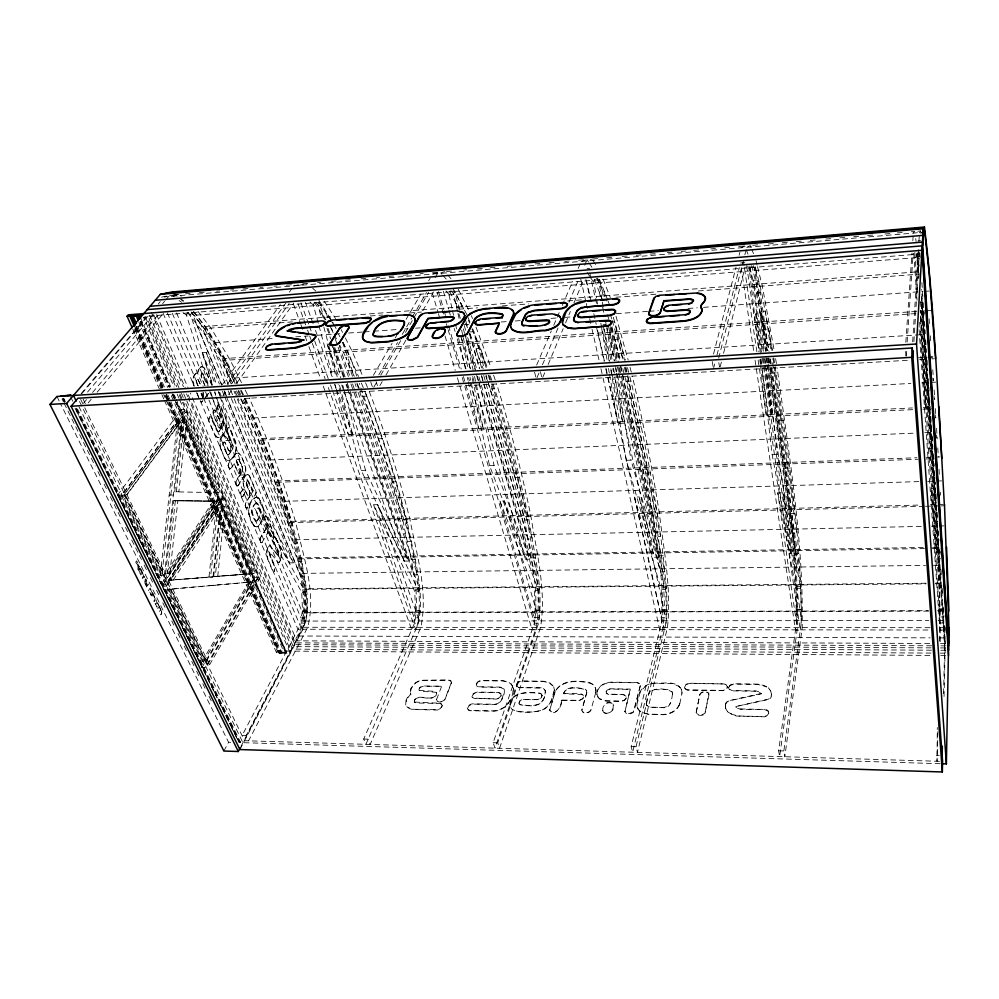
<?xml version="1.0" encoding="UTF-8"?>
<svg xmlns="http://www.w3.org/2000/svg" width="999" height="999" viewBox="0 0 999 999"><rect width="100%" height="100%" fill="white"/><g stroke="black" fill="none" stroke-linecap="round" stroke-linejoin="round"><path stroke-width="0.75" stroke-dasharray="5 3.75" d="M625.961 696.153L623.176 694.667L608.616 694.43L606.568 693.706L606.131 691.37L607.092 689.785L610.189 688.773L630.319 689.085L624.924 711.738L630.319 689.085M919.754 253.584L916.795 253.821L917.994 278.509M944.055 696.465L945.316 640.646M943.568 693.631L945.129 625.923M937.799 731.743L937.012 761.238L937.312 727.497M939.647 641.083C940.271 527.722 929.407 414.56 921.39 301.561M940.196 641.683C940.346 526.461 929.894 411.451 921.615 296.603M586.75 692.344L581.868 710.301M684.49 687.524L686.126 684.253L689.285 683.191L725.699 684.003L727.634 687.362L726.148 689.597L723.164 690.684L687.549 690.147L685.701 689.41L684.49 687.524L686.188 684.54L689.347 683.478L724.15 683.953L726.897 685.102M770.466 358.941C783.378 447.889 798.913 537.474 797.464 627.609L779.632 756.58L778.646 750.798L796.478 623.051L777.796 492.844L782.866 492.694L800.661 588.274L801.348 609.29L801.235 623.051L783.853 750.948L784.827 756.73L802.209 627.609C803.733 540.484 788.91 453.896 777.147 367.807M773.788 357.817C786.787 445.641 801.685 534.065 801.235 623.051L796.478 623.051C797.314 539.235 782.854 455.981 771.228 373.201L770.179 367.17M777.796 492.844L795.916 588.311L796.24 617.157L800.998 617.157L782.866 492.694M513.411 689.934L513.399 688.286M771.465 694.08L771.016 697.389A4.858 3.434 -7.2 0 1 767.494 699.675L735.401 706.643L767.444 699.387A4.858 3.434 -7.2 0 0 770.966 697.09L771.353 695.978M913.923 341.658L919.33 253.022M912.674 341.833L918.231 252.572M918.93 241.483L919.48 232.567L920.616 230.956L911.3 231.756M681.93 693.993L681.955 692.282M906.205 356.056L906.518 351.398M907.142 342.07L913.148 253.521M905.818 342.245L911.975 253.072M912.824 240.771L913.148 236.164M518.993 703.284L519.855 700.624L522.489 699.512L538.424 699.362L541.483 697.29L542.045 695.192L541.57 697.577L538.511 699.65L523.289 699.65L520.629 700.361L519.143 702.297M518.906 703.009L520.004 704.77C533.341 706.867 545.079 707.304 545.367 690.809L543.731 688.811L541.371 688.086L518.843 687.649L516.52 685.951L518.756 687.374L541.283 687.799L543.656 688.523L545.292 690.534C544.992 707.03 533.254 706.593 519.917 704.495M627.547 376.423C641.395 434.652 652.797 493.506 660.314 552.909C662.549 577.659 666.408 602.684 662.974 627.509L632.629 752.222L631.181 746.615L661.488 623.101L661.213 617.382L634.39 497.077L639.135 496.94L665.671 589.36L666.395 609.752L665.958 623.089L636.051 746.765L637.487 752.359L667.432 627.522C671.64 589.285 663.935 550.961 659.315 513.111C652.072 467.132 643.019 421.453 632.317 376.148M629.795 376.611L630.968 381.118C644.605 438.748 655.831 496.978 663.224 555.756C665.122 578.096 668.893 600.674 665.958 623.089L661.488 623.101C665.084 587.562 657.579 551.997 653.309 516.833C645.129 466.795 635.401 416.958 622.614 367.882M725.449 706.218L725.736 703.134L728.109 700.886L761.375 693.468L759.989 692.095L755.956 690.921L731.805 690.559C727.921 688.049 728.059 688.736 731.855 690.858L756.006 691.221L761.375 693.468M634.39 497.077L661.213 589.398L661.937 609.765L661.213 617.382L665.696 617.37L639.135 496.94M213.024 576.923L220.155 507.792L216.184 507.917L168.968 580.207L213.024 576.923L168.968 580.207M213.711 576.585L220.929 506.58L224.875 506.456L254.221 573.563L213.711 576.585L254.221 573.563M222.49 506.53L215.285 576.573L251.898 573.601M217.707 576.535L224.875 506.456M209.016 576.96L216.184 507.917M596.915 694.517C596.391 686.75 604.532 682.217 611.376 682.142L637.075 682.492L639.522 683.453L640.359 685.739L634.04 711.076M636.838 704.882L640.384 691.52L645.953 685.938A15.322 10.739 -12.5 0 1 651.935 683.528L672.265 683.566L678.733 686.238L680.843 688.436M164.423 575.212L181.656 420.304L177.547 420.517L121.503 496.016L160.215 575.262L164.423 575.212L125.837 495.866L181.656 420.304M165.659 573.401L173.739 500.699L217.22 501.123L169.842 573.339L165.659 573.401L213.237 501.248L217.22 501.123M218.843 492.669L174.725 491.833L182.742 419.68L186.825 419.468L218.843 492.669L214.872 492.807L182.742 419.68M176.361 491.77L184.353 419.592M169.842 573.339L177.872 500.574M186.825 419.468L178.858 491.683L174.725 491.833M160.215 575.262L177.547 420.517M595.804 692.856L595.829 689.61A14.873 10.265 -15.7 0 0 590.259 682.916C578.758 680.269 561.363 679.17 555.269 691.595L549.687 710.314L555.182 691.308M772.502 350.274L761.675 292.595L755.256 266.845L749.762 267.295L749.4 270.117L758.915 351.898M246.428 482.03L249.912 492.27L249.787 494.805L248.301 496.103L249.051 495.916M489.073 375.437C504.557 421.603 516.683 468.868 526.698 516.508C532.442 552.996 542.382 590.372 536.313 627.422L495.005 748.139L493.156 742.707L534.403 623.139L534.103 617.594L499.925 501.048L504.37 500.911L538.586 590.384L539.335 610.177L538.611 623.139L497.727 742.844L499.562 748.276L540.521 627.422C546.528 590.334 536.663 552.934 530.944 516.396C521.778 471.703 510.239 427.522 496.615 383.966M490.259 375.786C506.393 422.877 518.693 471.228 528.946 519.917C534.165 553.896 543.693 588.611 538.611 623.139L534.403 623.139C539.535 588.648 529.932 553.958 524.687 520.029C515.496 475.799 503.933 432.117 490.272 389.061L488.249 383.279M499.925 501.048L534.378 590.421L535.127 610.189L534.103 617.594L538.324 617.582L504.37 500.911M269.68 552.135L269.98 555.931L274.663 566.957C273.314 574.75 275.037 571.403 274.887 566.957L270.205 555.931L269.68 552.135L278.047 562.087A2.81 1.374 89.6 0 0 279.345 562.262L280.257 560.701M195.904 373.226L197.777 372.802L199.438 368.331M516.383 685.376L518.219 681.942L521.291 680.931L543.356 681.231L550.124 683.091L553.796 687.025M223.139 425.349L222.814 420.729L217.507 408.091L218.394 403.958L220.267 404.87L225.599 417.657C228.946 424.4 225.112 437.125 217.707 437.662M509.94 705.094C511.675 690.709 530.656 692.182 540.721 693.656L541.67 694.417M361.338 383.067C380.594 428.296 395.267 475.374 407.492 522.939C413.574 555.719 424.962 589.647 418.519 623.176L365.896 744.317L363.698 739.035L414.548 623.176C421.029 589.685 409.578 555.781 403.471 523.039C392.595 479.957 378.846 437.649 362.699 396.266L360.289 390.684M415.522 610.601L414.223 617.782L414.548 623.176L418.519 623.176L418.206 617.782L419.493 610.589L415.522 610.601L414.747 591.383L373.589 504.782L377.772 504.657L418.718 591.358L414.747 591.383L415.884 589.897L419.842 589.86L347.165 382.804M416.845 627.335C424.488 591.383 412.637 554.807 405.944 519.605C395.005 476.098 381.193 433.366 364.972 391.546M725.624 704.37L727.147 701.785L729.395 700.774L761.413 693.843M554.345 689.959L550.774 702.297L546.166 707.816L542.844 709.977L534.403 712.05L518.294 711.713L512.312 709.602L510.464 707.304L511.288 708.666M471.965 696.503L474.001 693.318L477.06 692.319L498.538 692.669L500.861 693.743M513.149 691.308L513.324 689.66M709.028 694.655L704.894 713.486L700.237 715.197L696.553 713.598M467.532 708.391L469.168 705.494L472.702 704.108L494.892 704.532C501.948 704.083 505.544 693.418 504.02 688.761L500.012 687.087L478.571 686.763L477.01 686.051M696.216 712.612L699.874 694.642C701.286 691.008 707.417 691.608 708.853 693.456C706.718 690.571 701.36 691.196 699.812 694.355L696.153 712.312C695.903 715.609 702.497 716.633 704.957 713.773L708.853 693.456M442.207 705.569L440.197 708.703L437.287 709.752L412.737 709.24L406.78 706.78M278.271 555.931L277.909 552.022L273.251 540.796L273.326 538.099L274.762 536.763L273.539 538.099L273.464 540.784L278.134 552.022L278.459 555.968L270.08 545.904L268.356 546.391M679.782 703.858L681.867 693.706M245.342 398.439C269.268 450.836 288.948 505.269 301.835 561.463C304.77 581.73 311.176 602.934 305.082 623.201L246.079 735.701L248.564 740.846L307.704 627.26C316.695 592.332 303.197 556.443 295.716 522.44C283.291 479.957 267.62 438.499 249.3 398.214M607.617 299.937L599.562 279.408L594.442 279.82L593.843 282.567L596.453 297.902M240.934 746.465L302.372 629.258L306.281 610.963L305.482 592.27L258.604 508.166L254.658 508.291L301.723 592.295L302.522 610.976L300.974 617.969L301.311 623.214L242.045 735.589L246.079 735.701M240.634 399.001L242.695 403.034C265.996 453.996 285.589 506.83 298.064 561.525C301.011 581.768 307.442 602.959 301.311 623.214L305.082 623.201L304.732 617.969L258.604 508.166M250.012 398.164L242.757 398.589C266.283 450.137 286.026 503.558 298.626 558.878C303.072 585.689 311.513 616.595 294.38 640.834M672.502 693.918C671.64 699.138 671.266 707.592 664.135 707.742L649.2 707.155L646.353 704.695L647.427 705.981L651.186 707.205L664.335 707.429L668.493 705.831L670.466 702.959M646.291 703.408C647.302 698.064 647.752 689.273 655.194 689.46C660.551 690.684 668.368 687.162 672.339 692.22C667.332 688.486 653.009 686.55 648.576 693.98M213.324 411.263L213.299 414.31L219.817 428.184L218.569 427.322L213.074 414.323L213.087 411.288L214.161 410.189M720.154 366.945L721.665 360.889M723.551 353.321L745.067 267.07M801.061 586.638L800.661 588.274L795.916 588.311L796.328 586.675L801.061 586.638L769.642 367.27M640.284 685.451L633.291 712.312C631.056 714.385 625.948 715.034 624.85 711.45M718.681 358.166L742.944 262.275M744.842 254.782L746.74 247.29L750.274 245.529L751.348 248.239M713.461 368.818L715.009 362.774M716.945 355.219L739.347 267.532M713.523 354.058L736.026 267.233M739.123 255.257L739.909 252.26M280.482 559.54C283.004 551.648 278.072 543.843 275.037 536.95M613.186 705.394C614.135 710.826 607.167 715.971 603.134 711.7M406.056 699.962L405.681 705.144L406.855 698.401L410.864 694.043L406.955 698.663M602.859 710.726C601.51 704.957 608.99 699.362 613.074 704.208C611.763 702.297 605.806 701.922 604.32 705.356M595.729 692.569L590.921 710.202C589.435 713.661 582.355 714.56 581.793 710.014L586.738 692.856M679.72 703.571L679.345 705.019M466.87 314.623L454.42 291.109L449.637 291.496L448.826 294.168L452.185 309.278M583.653 697.065L582.442 698.913L579.045 700.361L561.301 700.049C563.024 705.431 554.707 718.019 549.612 710.027M561.301 700.049C562.162 705.694 556.006 716.146 549.787 710.614M553.995 691.758C552.772 699.575 548.851 707.779 540.859 710.514C531.655 712.549 520.841 713.636 512.225 709.327M513.049 691.021C512.112 701.485 504.07 711.151 493.144 711.188L469.905 710.701L468.319 709.989C465.871 708.079 469.293 703.683 472.602 703.833L494.792 704.258C501.473 703.945 502.759 696.253 504.358 691.233M228.783 463.911L228.471 466.358L229.633 468.768M203.009 392.545L202.809 395.604L203.784 397.252M203.247 392.532L203.321 396.441M582.792 694.705L563.498 693.693C565.884 685.027 579.195 687.774 585.539 689.335L586.438 690.671M563.498 693.693C566.583 685.364 579.133 688.086 585.626 689.622M267.595 533.091L267.882 530.244L266.258 528.234L267.844 529.345L268.107 532.267L262.1 542.32M235.14 452.947L236.089 448.888L235.614 442.719L229.333 427.56M255.781 494.33L255.919 490.784L249.887 476.598M241.97 471.74L242.457 467.894L239.148 459.877M331.218 320.854L318.806 302.048L314.335 302.41L313.336 305.007L318.581 324.4M268.032 547.427L267.595 548.563A8.604 4.258 89.4 0 0 266.933 552.472L267.919 559.278M768.78 713.061L767.319 715.396L764.247 716.533L738.461 715.996L731.718 714.297L728.271 712.137A14.698 10.465 -8.4 0 1 725.574 707.667L725.636 707.954A14.698 10.465 -8.4 0 0 728.333 712.437L736.213 716.008L764.297 716.82C769.53 716.745 770.516 709.727 765.059 709.415L740.409 708.953L735.863 707.117M451.311 682.779L444.942 699.038C443.668 702.085 438.286 702.285 436.963 700.848C439.123 703.246 443.568 701.872 445.042 699.312L451.411 683.054L450.899 680.881L448.788 679.957L421.466 680.219A11.389 7.443 -21.4 0 0 414.81 683.328L410.939 688.361L410.402 693.044L411.039 688.636L414.922 683.603A11.376 7.443 -21.4 0 1 421.566 680.494L448.888 680.232L450.999 681.156M414.435 700.361C418.057 694.642 426.81 699.525 432.03 698.014L436.188 695.754L436.913 693.868L436.138 692.295L420.591 691.258L418.918 689.847L419.617 687.624L423.239 685.976L441.658 686.251L436.625 699.425L436.963 700.848M410.889 694.505L410.302 692.769M542.782 377.36L545.179 371.628M548.176 364.473L563.174 328.671M565.571 322.939L570.379 311.488M573.975 302.897L583.578 279.982M606.206 691.658L607.167 690.072L610.264 689.06L630.394 689.372M679.607 703.97C677.572 710.801 669.942 714.51 663.199 714.722L648.801 714.422L642.469 712.774A15.36 10.839 -12.6 0 1 636.925 706.043L636.863 705.756A15.36 10.839 -12.6 0 0 642.394 712.487L648.726 714.135L663.124 714.435C669.442 714.223 676.123 711.088 679.02 705.257M536.975 377.697L539.398 371.978M542.445 364.822L558.141 327.747M569.005 302.16L578.658 279.42M584.69 265.21L586.5 260.939L592.082 259.053M666.345 587.774L665.671 589.36L661.213 589.398L661.887 587.812L666.345 587.774L620.616 376.623M536.65 365.072L551.311 330.981M553.746 325.299L559.852 311.101M562.3 305.419L572.689 281.268M578.184 268.494L581.231 261.388L585.476 259.977M728.733 687.424L730.219 684.852L733.416 683.791L757.779 684.115L764.585 685.601L769.667 689.397M597.227 691.595C599.025 685.501 605.569 682.692 611.45 682.429L637.137 682.779L639.585 683.741M235.19 383.741L227.61 365.085L208.766 333.903L191.808 312.287L187.625 312.625L186.463 315.16L208.828 385.989M265.06 516.508L264.673 519.792M249.275 495.442L249.625 491.933L246.204 483.304L247.178 480.656M222.715 426.236L223.564 424.225L223.177 421.178L217.645 407.567L217.794 405.02L219.193 403.833M262.287 519.817C265.509 513.598 262.912 506.206 259.952 500.424M509.802 700.486C506.905 706.867 499.887 710.614 493.056 710.901L469.817 710.426L468.219 709.715M626.198 697.789L624.587 699.999L621.615 701.086L605.931 700.799L599.612 698.713M250.274 504.408L249.613 505.894A9.428 4.783 88.4 0 0 248.976 512.924L249.887 517.02M227.947 427.872L227.572 431.531L233.242 446.116L232.655 449.313L228.659 454.582M239.91 749.55L303.958 627.26L307.192 612.524L306.218 589.323L301.061 558.828M940.146 763.698L239.947 742.594L240.347 741.82L77.485 408.941M174.738 399.925L286.026 653.358L286.913 653.358L176.199 399.25M202.697 400.874L201.873 401.935M202.934 400.849L201.274 402.073L200.2 401.136M76.149 409.028L238.973 742.17L75.162 407.979M286.026 653.358L176.224 402.46M166.259 394.642L280.294 653.309L279.196 653.309L165.272 394.418M223.876 751.036L228.571 742.245L60.39 403.421M179.62 399.725L290.072 652.709L276.486 652.609L277.335 651.023L163.649 394.605M419.255 688.723L420.367 687.225L423.339 686.251L441.658 686.251M379.895 385.639L382.192 381.63M386.026 374.937L405.956 340.122M422.814 310.677L433.541 291.933M373.763 387.3L376.86 381.943M380.719 375.262L400.799 340.484M405.432 332.455L413.161 319.081M413.923 317.744L428.596 292.332M501.048 695.654L499.325 697.801L496.416 698.85L474.25 698.451L472.077 697.077L472.764 698.039L496.503 699.125L499.413 698.076L501.148 695.941L500.774 693.468L498.439 692.394L476.973 692.045L472.764 694.093L472.177 697.352M124.101 494.88L126.998 494.78L187.899 412.287L185.165 412.437L124.101 494.88L206.83 664.785L209.528 664.81L259.977 577.897L183.591 402.397M378.796 374.887L397.565 342.495M402.26 334.39L411.65 318.194M412.425 316.845L426.511 292.545M435.114 277.697L437.462 273.639L444.817 271.653M206.83 664.785L257.43 577.922L259.977 577.897M258.554 577.26L206.044 667.494L201.985 667.457L162.138 586.188L219.967 497.952L223.926 497.827L258.554 577.26L254.72 577.31L201.985 667.457M516.545 684.39L518.306 682.23L521.378 681.218L543.431 681.505L548.439 682.529L552.922 685.639M206.293 661.326L252.747 581.843L167.12 589.385L202.248 661.288L206.293 661.326L171.291 589.348L167.12 589.385M373.389 375.287L392.07 343.319M395.192 337.999L396.74 335.327M406.094 319.343L420.879 294.043M428.671 280.719L430.219 278.059M202.248 661.288L248.901 581.893M250.424 581.868L203.846 661.313L168.769 589.373L252.747 581.843M555.819 690.484C563.286 679.645 578.908 680.581 590.334 683.204A14.86 10.265 -15.7 0 1 595.904 689.897L595.991 691.358M539.497 588.848L538.586 590.384L534.378 590.421L535.302 588.886L539.497 588.848L478.796 376.386M266.034 528.633L260.364 538.074L260.427 541.72M259.128 525.024C266.521 517.794 264.385 506.168 258.891 498.613A9.428 4.758 88.3 0 0 256.93 497.24M257.355 520.279L260.851 512.962L257.854 504.283L256.593 503.009L257.505 503.384C261.488 508.691 262.799 516.421 256.793 520.916M476.511 683.816L478.321 681.68L481.368 680.669L503.021 680.968L508.653 682.305M590.846 709.927C589.422 712.824 584.665 713.91 582.33 711.513M242.632 496.59L244.593 493.144L243.394 488.998M237.999 485.726L244.805 474.587A9.503 4.883 87.2 0 0 245.429 467.12L241.683 456.705L239.585 453.758M173.139 580.157L220.155 507.792M166.333 586.138L223.926 497.827L214.56 509.977L165.846 584.527L166.333 586.138L162.138 586.188M242.058 472.065L236.126 481.168L236.201 484.94M156.019 599.712L156.955 602.385L155.807 604.12C151.598 596.515 159.965 613.186 156.194 604.894L157.343 603.159L158.716 605.132L156.006 599.712M230.694 468.568L234.153 463.673L238.511 473.601M234.777 453.996C236.076 456.98 224.151 463.499 231.106 459.403M146.791 586.863L144.655 581.768L145.117 581.081L147.502 585.826L148.426 584.44L145.654 578.896L147.802 583.99L147.328 584.69L144.955 579.932L144.031 581.318L146.803 586.863M229.32 453.946L232.43 449.325L233.017 446.128L227.347 431.531L227.397 428.509L228.434 427.41M144.668 581.768L145.142 581.081M142.445 573.264L145.23 578.846L144.043 576.46L142.632 578.533L142.233 577.734L143.656 575.661L142.695 572.927M219.493 430.856L222.939 426.223M228.596 394.605L231.318 390.796M236.738 383.166L293.718 303.134M222.715 396.178L226.298 391.171M231.693 383.653L289.148 303.446M227.223 384.44L285.864 303.022M239.573 473.763L240.297 469.805L236.288 460.214L237.65 458.903M222.253 384.74L280.307 304.645M289.373 292.133L292.095 288.374M205.282 397.515L208.903 392.557M205.519 397.502L209.141 392.545M155.832 573.326L161.301 584.49L162.812 584.552L211.663 510.064L214.56 509.977L223.202 496.178L185.402 409.453L121.866 495.029L117.507 495.179L147.615 556.58M117.507 495.179L181.306 409.69L185.402 409.453M231.044 459.24C236.001 454.445 237.787 447.177 235.252 440.759L230.032 428.271L228.209 427.422M418.718 591.358L419.842 589.86M913.361 233.092L914.584 231.468M246.628 481.068L247.502 480.482L248.476 481.393L252.822 491.758L245.554 503.296L245.367 506.243L246.566 508.141M88.137 402.947L91.134 399.363M97.14 392.22L163.162 313.549M83.516 403.221L86.538 399.637M92.557 392.495L157.842 315.085M87.562 392.045L153.584 314.235M162.587 303.634L164.585 301.273M165.584 300.087L168.594 296.553L178.771 294.418L181.194 296.253M81.943 393.506L149.563 314.198M158.279 303.983L160.29 301.636M81.094 393.706L146.466 317.095L176.823 386.85M245.941 475.137C240.434 481.081 244.855 490.084 248.002 495.916M272.989 537.412L273.651 533.241L266.296 516.046M253.521 498.863C260.165 493.706 248.976 502.522 249.4 505.906A9.428 4.783 88.4 0 0 248.751 512.937C249.887 517.944 251.561 527.11 257.143 526.873M195.429 373.751L193.219 378.072L193.943 385.901M306.793 590.809L305.482 592.27L301.723 592.295L303.047 590.846L306.793 590.809L227.972 399.862M230.02 451.161C232.655 446.203 228.384 439.597 224.862 435.864M234.965 454.333L236.101 453.421M235.627 453.846C233.841 458.241 225.112 463.386 229.408 468.781L230.769 468.693M258.741 525.749L257.58 526.573M729.258 686.226L733.466 684.078L757.829 684.402L766.645 686.862M256.106 503.134C250.125 507.767 251.323 515.809 255.732 520.966M209.578 416.508L208.779 420.654M218.918 431.431L219.718 430.844M202.01 373.176L201.373 376.748L205.057 385.764M262.325 542.307L261.101 542.769M200.649 367.17L198.139 370.254L197.777 372.802M224.75 441.958L223.277 442.257L222.789 444.505L227.372 454.458M220.155 428.059C223.938 422.44 215.871 415.809 215.097 410.364L214.523 410.077L215.334 410.352C216.096 415.796 224.176 422.427 220.392 428.047L219.593 428.196M236.863 459.415L238.973 459.365M213.424 410.651L214.748 410.065M266.483 528.234L260.152 538.086L259.865 540.447L260.826 542.382M249.313 475.849L256.393 492.632L246.878 508.191L247.602 507.742M236.413 485.664L238.224 485.726L245.03 474.575A9.503 4.883 87.2 0 0 245.654 467.107L241.446 455.794L238.361 453.022M197.852 385.577L196.441 381.293L197.627 379.195L196.204 381.306L197.615 385.589M220.292 437.125C225.936 432.43 228.147 424.488 225.374 417.669L218.968 403.846M241.271 496.54L240.622 492.582L243.069 488.898L240.297 493.119L240.622 495.829L241.795 496.965M258.441 526.073L256.918 526.873M196.129 373.214C191.97 375.786 192.357 381.818 193.706 385.926M633.216 712.025L628.583 713.711L625.337 712.387M278.459 555.968L269.955 545.591L268.856 545.891L267.382 548.576A8.604 4.258 89.4 0 0 266.708 552.472L267.695 559.278L272.602 570.779L273.714 571.428M741.071 247.777L744.68 246.004L745.766 248.714M200.412 367.182L201.286 366.858M235.864 453.434L238.586 453.009M220.654 448.489L219.905 441.308L221.403 437.35L223.801 435.589L222.327 436.113L220.217 439.173L219.842 446.378L224.251 457.467L227.073 460.527M257.005 520.916L255.519 520.979C251.099 515.821 249.9 507.779 255.881 503.134L256.818 502.997M265.284 516.033L266.009 515.846L264.548 517.157L264.46 519.792M202.772 373.189L201.411 373.551L200.936 375.836L204.82 385.776M219.143 431.418L217.557 431.431L216.633 430.357L210.314 416.496M432.555 274.063L439.96 272.065L441.92 274.288M228.883 454.582L227.135 454.47M298.489 285.489L307.355 283.416L302.822 283.803M293.906 285.876L298.364 284.84M161.526 297.153L167.382 295.929M174.525 294.78L164.298 296.915L922.139 232.342M201.061 366.87L201.948 366.758A7.905 4.208 84.4 0 1 204.658 368.456L212.013 385.127M172.477 394.393L285.951 652.859L284.503 653.059L170.841 394.667M178.771 294.418L171.766 295.017L174.213 296.853M185.402 293.843L190.06 293.444M199.388 292.657L204.058 292.257M216.496 291.184L219.593 290.921M230.482 289.997L233.591 289.722M242.919 288.923L249.126 288.399M260.015 287.462L263.124 287.2M274.001 286.263L277.11 286.001M286.438 285.202L292.657 284.678M317.52 282.542L320.629 282.28M331.518 281.343L336.176 280.944M345.504 280.157L350.162 279.757M361.051 278.821L365.709 278.421M376.586 277.497L379.695 277.223M389.023 276.423L393.693 276.024M403.009 275.237L409.228 274.7M420.117 273.763L423.226 273.501M432.542 272.702L438.761 272.178M446.541 271.503L452.759 270.979M463.636 270.042L466.745 269.78M477.622 268.843L482.292 268.456M490.059 267.782L496.278 267.257M507.155 266.321L511.825 265.921M521.141 265.122L525.811 264.723M535.139 263.923L539.797 263.536M549.125 262.737L555.344 262.2M564.672 261.401L569.33 261.001M578.658 260.202L584.877 259.678M592.644 259.016L598.863 258.479M606.643 257.817L612.849 257.28M622.177 256.481L628.396 255.956M636.176 255.282L642.382 254.757M650.162 254.096L656.38 253.559M667.257 252.622L671.927 252.223M681.243 251.436L685.913 251.036M693.681 250.362L701.46 249.7M710.776 248.901L715.446 248.501M724.774 247.702L729.432 247.302M738.761 246.516L744.979 245.979M752.746 245.317L758.965 244.78M768.293 243.981L774.512 243.456M782.279 242.782L788.498 242.257M796.265 241.596L802.484 241.059M810.264 240.397L818.031 239.723M825.798 239.061L832.017 238.536M839.797 237.862L847.564 237.2M853.783 236.676L861.55 236.001M867.769 235.477L875.549 234.802M884.864 234.016L891.083 233.479M897.302 232.942L905.082 232.28M587.087 268.594L589.685 268.381M917.881 241.009L920.891 240.759M740.509 262.999L744.767 262.65M146.466 317.095L143.631 317.332L174.063 387.013M143.844 317.819L146.678 317.595M919.692 256.493L916.72 256.731L916.071 252.485M196.104 315.135L918.568 257.467M193.381 311.651L204.995 326.498L918.356 271.778M191.121 311.963L204.183 328.609L292.407 321.89M370.179 315.971L382.617 315.022M409.053 313.012L421.503 312.063M458.828 309.215L477.497 307.792M502.385 305.894L528.821 303.883M567.707 300.924L584.815 299.613M615.921 297.252L656.368 294.168M698.363 290.971L919.23 274.138M187.625 312.625L204.645 334.215L208.766 333.903M749.762 267.295L756.293 292.994L761.675 292.595M214.785 342.719L275.499 338.324M295.729 336.863L308.179 335.964M317.52 335.289L333.092 334.166M334.64 334.053L342.432 333.491M348.651 333.029L362.662 332.018M364.223 331.905L372.003 331.343M373.564 331.231L398.464 329.433M404.695 328.983L407.804 328.758M415.584 328.196L420.254 327.859M463.836 324.7L470.067 324.25M501.198 322.003L508.978 321.441M515.209 320.979L521.441 320.529M551.011 318.394L558.791 317.832M565.022 317.382L571.241 316.933M616.383 313.661L647.514 311.413M649.075 311.301L658.416 310.627M687.986 308.479L697.327 307.804M703.558 307.355L923.039 291.483M924.587 291.371L929.257 291.034M469.243 331.98L473.888 331.656L484.053 367.707M610.951 321.99L614.672 321.728L622.802 359.79M212.35 385.065L202.148 352.622L206.281 352.335L219.418 384.053M603.109 324.538L605.631 324.363M760.314 352.56L755.831 313.848L761.238 313.461L766.745 350.961M919.842 302.36L922.751 302.16M204.995 326.498L224.363 358.566L924.574 310.876M926.135 310.764L930.806 310.452M204.183 328.609L223.439 360.427L919.33 313.349M920.891 313.236L927.097 312.824M201.948 366.758L201.723 366.783A7.905 4.208 84.4 0 1 204.433 368.469L211.788 385.139M227.61 365.085L223.564 365.359L204.645 334.215M356.793 376.049L350.199 356.955L345.891 357.242L339.735 345.254M756.293 292.994L763.673 329.495L768.918 329.158L771.952 350.637M202.385 373.052L208.316 385.664L202.934 373.651M234.153 377.959L924.699 334.465M918.543 357.767L926.323 357.317M927.871 357.23L934.102 356.868M251.561 398.077L271.803 396.915M273.364 396.828L910.239 360.139M919.579 359.603L925.811 359.253M934.415 358.753L932.042 358.891L931.592 352.734M201.274 402.073L200.437 401.123M242.695 403.034L246.666 402.809L264.573 444.031L280.244 485.876L292.857 525.786L289.061 525.874L235.839 395.454M362.699 396.266L366.92 396.029M490.272 389.061L494.767 388.811M626.173 381.393L630.968 381.118M771.228 373.201L776.348 372.914M252.897 417.994L910.851 383.454M921.74 382.879L929.52 382.48M931.068 382.392L935.738 382.142M244.343 398.314L261.85 438.623L912.437 407.942M923.326 407.43L929.557 407.142M205.544 391.958L226.074 440.596L230.132 440.409L214.81 391.645M332.617 390.834L348.439 434.84L352.747 434.64L341.508 392.794M463.411 376.523L478.708 428.708L483.304 428.484L471.628 375.512M605.844 369.043L617.694 422.165L622.602 421.928L615.072 377.385M758.104 359.99L766.283 415.172L771.54 414.922L766.233 368.569M919.642 322.315L925.524 407.667L929.744 407.467M260.864 440.147L913.536 409.615M922.889 409.178L933.803 408.666M260.664 444.218L264.573 444.031M378.484 438.823L382.642 438.636M503.583 433.104L507.979 432.904M636.625 427.01L641.321 426.798M778.408 420.529L783.416 420.304M236.288 460.214L240.597 470.142L240.172 473.339L238.711 473.938M269.855 459.99L915.459 433.104M924.812 432.704L931.043 432.455M234.153 463.673L238.936 473.926M240.634 475.012L244.63 474.862L293.394 562.837L289.585 562.887L240.634 475.012L216.059 396.865M361.251 470.417L365.497 470.254L408.141 561.051L404.108 561.113L361.251 470.417L338.137 384.54M489.522 465.522L494.043 465.347L529.707 559.165L525.437 559.228L489.522 465.522L470.991 381.743M626.211 460.314L631.031 460.127L658.728 557.167L654.195 557.23L626.211 460.314L610.639 368.781M772.165 454.745L777.322 454.545L795.916 555.032L791.083 555.107L772.165 454.745L761.038 358.753M940.771 552.784L936.912 552.847L920.379 310.14L928.358 448.788L932.504 448.638M261.85 438.623L277.71 480.931L916.945 457.742M926.298 457.405L940.321 456.893M276.698 482.305L918.168 459.265M925.961 458.978L936.862 458.591M237.487 486.163L237.163 486.101C232.193 481.568 240.597 475.512 242.195 471.728L242.682 467.894L238.749 459.378M276.398 486.014L280.244 485.876M392.32 481.955L396.403 481.818M515.247 477.659L519.58 477.51M645.829 473.089L650.424 472.927M784.802 468.219L789.697 468.056M121.503 496.016L125.837 495.866M169.193 495.154L173.339 495.017M284.166 501.323L919.829 481.568M927.609 481.331L935.401 481.093M936.962 481.043L941.632 480.894M943.93 623.001L940.134 623.014L931.08 488.311L935.139 488.199M277.71 480.931L290.509 521.378L919.567 505.057M930.469 504.77L936.7 504.607M938.248 504.57L942.919 504.445M289.473 522.602L923.95 506.318M925.511 506.281L939.522 505.919M941.07 505.881L943.293 505.819M790.059 513.436L794.879 513.311L774.325 367.52M295.142 539.747L922.139 526.386M931.493 526.186L937.736 526.048M939.297 526.011L943.968 525.911M290.509 521.378L299.712 557.892L924.749 547.44M932.542 547.315L938.773 547.202M298.626 558.878L924.487 548.551M932.279 548.426L941.632 548.276M298.064 561.525L301.835 561.463M411.438 559.74L415.422 559.677M531.468 557.842L535.689 557.767M658.741 555.819L663.224 555.756M793.955 553.683L798.725 553.608M937.874 551.411L940.409 551.361M302.335 573.389L925.511 565.397M933.303 565.297L939.535 565.222M211.014 585.364L215.01 585.327M299.712 557.892L304.945 588.798L926.26 583.229M935.613 583.154L941.832 583.091M303.783 589.348L926.011 583.866M935.351 583.778L941.582 583.728M941.87 585.451L939.347 585.476L939.235 587.15L939.934 616.932L943.73 616.92M941.77 587.125L939.235 587.15L931.08 488.311M302.522 610.976L306.281 610.963M535.127 610.189L539.335 610.177M661.937 609.765L666.395 609.752M796.603 609.315L801.348 609.29M939.897 608.828L943.693 608.816M303.921 611.438L307.667 611.425M416.733 611.076L420.704 611.063M536.126 610.689L540.334 610.676M662.699 610.277L667.145 610.252M797.09 609.827L801.835 609.815M940.084 609.365L943.868 609.353M304.77 612.537L928.346 610.676M937.711 610.639L945.516 610.614M928.633 611.126L305.969 612.924L304.945 588.798M937.999 611.101L944.23 611.088M304.732 617.969L300.974 617.969L254.658 508.291M304.171 621.066L928.733 620.541M938.086 620.529L944.305 620.529M930.044 627.697L301.523 627.26L302.372 629.258L930.356 630.019M939.385 627.709L945.616 627.709M939.697 630.032L945.928 630.032M247.69 474.575L245.717 475.149C240.21 481.093 244.63 490.097 247.777 495.929L248.526 496.091M298.826 636.013L930.181 637.849M939.535 637.874L945.778 637.899M929.669 643.456L296.84 640.846L190.409 393.294M940.583 643.493L945.254 643.518L921.553 289.423M931.58 645.779L295.254 642.844L187.687 393.469M940.933 645.829L948.738 645.866M931.118 647.864L294.855 644.642L188.399 398.189M940.471 647.914L945.154 647.939L921.553 296.353M931.48 650.199L293.269 646.628L186.825 401.011M940.846 650.249L947.089 650.287M931.018 653.084L292.507 649.125L183.878 399.063M940.359 653.146L945.042 653.171L921.365 301.661M277.335 651.023L931.405 655.419M940.746 655.481L946.977 655.519M166.521 394.767L280.594 652.822L285.951 652.859M280.469 652.971L286.201 653.021M173.739 500.699L213.237 501.248M563.424 693.418L580.731 693.693L583.503 695.454M561.376 700.324L579.557 700.549L583.291 698.301L583.416 695.167M363.698 739.035L367.994 739.16L370.167 744.442L420.816 627.347C428.396 591.358 416.608 554.745 409.952 519.505C399.063 475.961 385.327 433.179 369.18 391.308M493.156 742.707L497.727 742.844M631.181 746.615L636.051 746.765M778.646 750.798L783.853 750.948M936.55 755.281L939.347 755.356M939.46 761.313L244.53 740.721L79.121 400.686M239.186 741.795L240.347 741.82M228.571 742.245L230.719 742.319M223.564 435.589L224.438 435.614M247.103 508.191L245.404 507.03L245.329 503.296L252.61 491.758L247.615 480.581M241.571 496.978L242.844 496.578L244.817 493.131L244.53 490.134L242.844 488.898M256.231 497.165L257.155 497.227A9.428 4.758 88.3 0 1 259.103 498.601L259.678 499.425M280.594 652.822L281.818 653.034L171.016 401.985M228.471 460.801L225.512 459.415M247.477 474.587L248.301 474.787M274.538 536.775L275.262 536.95C278.584 544.193 284.727 554.395 279.133 562.275A2.81 1.374 89.6 0 1 277.834 562.087M224.213 435.626C228.833 438.274 232.779 446.141 230.245 451.148L228.371 450.537L225.025 442.644M265.796 515.846L266.958 516.683L273.876 533.229L273.214 537.412L271.603 536.925L264.41 519.605M217.932 437.649L214.735 434.977L208.541 420.666L209.353 416.521L211.351 417.37L217.794 431.418M419.18 690.409L434.265 691.32L436.713 693.006M441.521 704.195L439.722 703.471L416.246 703.021L414.473 702.334L414.335 700.087C417.957 694.38 426.698 699.25 431.93 697.739L436.088 695.479L436.613 692.732M414.373 702.06L439.622 703.196L441.421 703.92L442.307 705.843L440.297 708.978L437.387 710.027L412.837 709.515L409.14 708.553L405.569 704.869M255.145 526.685L252.884 524.05M182.929 312.55L186.463 315.16L190.659 314.822L191.808 312.287L221.453 384.066M187.15 312.212L190.659 314.822L212.487 384.265M179.108 300.512L181.556 302.347M175.025 294.493L177.235 296.154M181.606 299.45L183.766 301.074M180.619 299.363L183.067 301.198M260.602 542.382L261.326 542.769M229.358 451.298L224.812 442.357M504.108 689.048L500.112 687.362L478.658 687.05L477.11 686.325L476.223 684.515M248.077 474.8L249.538 475.836M197.727 379.22L201.236 385.864M309.902 301.973L313.336 305.007L317.819 304.645L318.806 302.048L325 319.668M315.547 302.622L317.819 304.645L321.428 318.094M768.281 711.313L765.109 709.715L740.459 709.24L736.75 708.079L735.339 706.343M312.675 288.236L315.871 291.134M684.877 688.398L687.487 689.859L723.101 690.396L726.098 689.298L727.547 686.176M768.281 687.737L770.641 690.933M216.621 436.975L214.56 434.203M445.954 290.971L448.826 294.168L453.621 293.781L454.42 291.109L459.552 309.066M450.761 290.584L453.621 293.781L457.617 311.938M442.894 275.387L446.79 279.82M447.714 274.987L451.598 279.42M511.088 683.591L513.486 688.561M512.849 685.963L508.566 682.017L502.934 680.694L479.645 680.669L477.11 682.417L476.436 685.364M597.652 696.715L599.7 699L606.006 701.086L621.69 701.373L624.662 700.287L626.273 698.076L625.898 695.866L623.551 694.455L608.541 694.155L606.181 693.119M598.576 698.064L596.84 694.23M193.818 311.738L206.855 328.409L226.061 360.252L237.762 383.429M197.989 311.401L210.976 328.097L230.107 359.977L241.758 383.191M225.05 442.345C219.98 441.496 226.049 451.923 226.736 453.546M198.089 379.533L200.999 385.876M272.215 537.474L264.635 519.592M314.335 302.41L325.986 319.955M587.175 272.452L589.672 276.248M590.509 277.51L593.843 282.567L598.963 282.155L599.562 279.408L604.17 300.674M318.931 300.324L333.291 323.077M332.043 322.103L333.666 324.575M324.188 301.211L335.564 318.606M596.503 278.346L598.963 282.155L602.085 300.587M586.888 259.503L588.548 262.075M589.373 263.349L591.87 267.208M592.907 260.339L597.015 266.77M224.475 457.455L225.062 458.516M449.637 291.496L458.728 308.516M681.518 689.722C679.582 685.039 674.163 683.291 669.442 682.929L651.86 683.229A15.322 10.739 -12.5 0 0 645.878 685.651C638.923 689.672 637.075 698.663 636.925 706.043M452.872 288.336L463.723 308.841M458.341 289.323L470.741 314.223M329.97 326.261L333.479 333.079M334.178 334.44L337.674 341.258M338.549 334.128L339.947 336.863M342.719 342.282L350.199 356.955M333.991 324.45L336.101 328.584M343.132 342.357L358.566 376.486M341.159 329.633L342.557 332.392M345.354 337.912L352.347 351.698L362.575 375.749M223.439 360.427L235.177 383.591M238.624 390.409L240.697 394.493M232.442 382.854L223.564 365.359L231.156 383.991M236.538 390.921L239.96 397.652M241.209 390.259L244.643 397.078M224.363 358.566L237.138 383.953M240.547 390.684L243.943 397.427M244.63 398.776L246.666 402.809M245.192 390.01L248.614 396.84M56.931 396.453L59.69 402.035M63.399 398.601L64.773 401.398M62.625 398.326L64.698 402.51M62.025 399.013L63.399 401.81M64.098 403.209L95.155 466.009M97.914 471.59L101.361 478.571M104.121 484.153L107.58 491.133M110.34 496.715L121.379 519.043M125.512 527.422L127.585 531.605M131.731 539.984L141.396 559.515M144.156 565.097L147.602 572.077M150.362 577.659L153.809 584.64M156.568 590.222L160.027 597.202M162.787 602.784L166.234 609.765M171.753 620.928L173.826 625.112M177.972 633.491L180.032 637.674M184.178 646.053L187.625 653.021M191.771 661.4L193.843 665.584M196.603 671.166L200.05 678.146M202.809 683.728L206.269 690.709M209.028 696.291L212.475 703.271M63.699 398.264L65.072 401.049M63.736 398.813L65.11 401.598M70.729 397.053L72.777 401.248M76.211 408.241L239.947 742.594M75.037 408.191L155.157 571.615M155.844 573.014L190.085 642.844M190.772 644.243L195.567 654.02M196.254 655.419L216.795 697.314M219.53 702.909L222.964 709.889M225.699 715.471L230.494 725.249M231.181 726.648L238.024 740.621M148.302 557.979L153.097 567.744M78.933 406.643L242.919 742.682M80.694 399.375L84.091 406.393M84.778 407.792L209.528 664.81M83.154 399.175L86.139 405.332M135.09 327.959L161.626 387.899M164.798 395.03L167.32 400.736M167.957 402.16L279.196 653.309M134.59 329.083L161.114 388.911M132.742 329.071L159.34 388.923M161.875 394.63L163.774 398.901M164.41 400.337L276.486 652.609M137.637 326.386L164.71 387.724M167.857 394.855L170.379 400.562M136.264 326.323L163.998 389.061M135.964 326.136L163.736 388.936M136.339 327.859L162.862 387.812M166.021 394.955L168.544 400.661M169.181 402.085L280.294 653.309M135.602 327.372L162.75 388.711M140.609 321.316L169.355 386.8M172.477 393.918L175.599 401.036M140.497 321.566L169.343 387.25M140.359 321.616L169.118 387.1M172.24 394.218L174.113 398.501M220.929 506.58L250.387 573.613M138.811 321.865L167.707 387.525M181.306 409.69L219.243 496.303L211.663 510.064L219.967 497.952L254.72 577.31M140.634 318.082L170.579 386.426M174.326 394.967L175.574 397.827M141.371 321.528L170.105 387.038M173.227 394.168L176.348 401.286M176.973 402.709L286.913 653.358M179.895 393.918L182.979 400.986M145.067 316.433L175.599 386.513M179.345 395.092L181.843 400.824M182.455 402.247L290.909 651.111M177.148 394.081L178.996 398.314M149.688 315.334L180.632 386.738M183.729 393.868L186.201 399.588M178.908 387.624L147.877 316.183L918.143 254.133L919.08 268.107L917.382 251.798M181.393 393.344L183.254 397.627M542.132 695.479L540.634 693.368C531.006 691.408 506.993 691.033 510.564 707.592M153.771 314.822L185.227 387.749M151.261 312.225L183.441 386.725M186.538 393.893L187.775 396.753M353.696 375.362L345.891 357.242L352.51 376.311M357.292 383.716L359.69 389.298M156.568 314.598L187.949 387.575M365.572 382.817L368.581 389.885M163.087 313.187L194.218 386.176M196.903 392.819L298.014 629.47L301.785 629.482L201.436 393.069M196.666 392.832L199.613 399.75M167.382 312.837L198.401 385.901M201.236 393.531L202.922 397.502M200.999 393.544L202.685 397.515M172.315 313.274L203.122 386.238M176.573 312.937L207.268 385.976M209.678 391.708L211.476 396.004M212.075 397.44L230.132 440.409M465.709 323.476L467.47 327.734M469.817 333.366L483.204 368.831M219.693 392.307L221.278 396.153M202.148 352.622L215.322 384.303M218.319 391.508L221.316 398.713M221.915 400.149L289.585 562.887M222.39 391.258L224.188 395.592M224.787 397.028L293.394 562.837M468.032 317.457L470.379 323.139M472.714 328.821L487.749 368.544M468.444 320.304L469.617 323.164M471.99 328.896L486.538 368.107M224.413 391.246L227.372 398.426M221.716 385.264L196.216 323.526L200.374 323.201L225.774 385.015M224.138 390.734L226.261 395.866M226.448 396.753L300.562 576.223L304.32 576.186L228.134 390.759M747.751 266.109L749.4 270.117L754.919 269.68L755.256 266.845L767.207 350.274M228.321 384.428L214.211 349.962L218.294 349.675L231.768 382.742M230.669 390.172L233.616 397.352M234.203 398.788L293.594 543.806L297.377 543.731L238.212 398.551M471.328 315.659L472.502 318.519M476.024 327.123L491.058 367.832M235.289 391.358L237.625 397.115M234.091 391.158L235.252 394.018M238.099 390.909L292.857 525.786M753.296 265.659L754.919 269.68L764.285 351.573M746.315 250.075L747.964 254.146M594.442 279.82L602.584 300.312M751.885 249.6L753.496 253.684M597.439 278.059L604.757 296.628M608.154 301.286L609.215 303.983M603.084 279.071L610.327 297.677M770.591 690.634L771.515 694.367M293.444 304.096L300.362 323.152M300.899 324.625L303.034 330.482M305.157 336.351L306.755 340.746M308.891 346.616L320.604 378.871M323.276 386.201L325.399 392.07M325.936 393.544L411.713 629.62L415.709 629.62L327.185 384.465M298.027 303.721L307.03 328.683M307.567 330.145L309.153 334.553M309.69 336.014L311.8 341.895M312.337 343.356L325.062 378.596M300.961 302.809L308.878 324.812M309.403 326.286L311.513 332.143M314.673 340.946L328.396 379.096M330.507 384.965L332.08 389.36M373.589 504.782L414.223 617.782L418.206 617.782L377.772 504.657M305.507 302.435L313.386 324.475M315.484 330.344L332.28 377.347M334.902 384.69L335.951 387.637M336.476 389.098L352.747 434.64M327.709 345.329L339.148 377.622M341.745 384.965L343.818 390.834M344.343 392.307L404.108 561.113M328.084 328.471L330.669 335.814M334.79 347.565L345.105 376.935M323.426 318.169L321.89 313.773L326.323 313.424L327.859 317.832M327.035 328.434L330.644 338.711M333.741 347.502L344.056 376.848M346.641 384.178L413.661 574.862L417.644 574.812L354.021 392.719M343.494 377.36L331.606 343.556L340.771 377.834M346.079 384.702L347.115 387.649M347.627 389.111L408.141 561.051M485.726 376.049L487.749 381.83M339.223 345.679L350 376.598M352.56 383.953L355.132 391.321M355.644 392.794L407.48 541.495L411.488 541.408L359.39 391.071M331.456 328.109L334.528 336.925M335.04 338.386L337.612 345.729M338.124 347.202L348.376 376.573M350.949 383.916L353.509 391.258M355.057 383.641L356.081 386.576M358.117 392.445L403.471 523.039L407.492 522.939L359.328 383.391M342.545 342.432L354.283 376.323M356.843 383.691L358.891 389.598M493.581 375.162L496.103 382.505M370.729 381.955L372.54 387.3M553.721 686.75L554.433 690.247M376.111 381.63L377.46 385.651M210.702 391.895L226.074 440.596M214.66 392.432L215.597 395.379M607.404 314.697L608.791 319.131M611.5 327.847L620.629 360.377M206.281 352.335L216.446 384.815M218.756 392.195L219.68 395.142M220.142 396.615L244.63 474.862M613.311 317.295L625.486 360.077M610.389 314.46L611.775 318.931M612.237 320.417L623.314 360.277M616.021 316.308L628.134 359.977M432.242 292.794L437.987 312.175M438.436 313.661L439.31 316.646M445.054 336.026L455.219 370.329M457.43 377.784L532.105 629.77L536.351 629.77L464.81 386.438M438.486 291.546L443.731 309.44M444.168 310.926L445.479 315.409M448.539 325.836L461.226 369.068M437.15 292.395L443.743 314.785M446.378 323.738L447.689 328.221M448.126 329.72L459.977 370.017M462.175 377.485L464.373 384.952M443.356 291.159L448.563 309.066M449.001 310.564L450.299 315.047M454.208 328.471L455.082 331.456M457.242 338.923L466.371 370.267M468.543 377.734L469.405 380.719M469.842 382.217L483.304 428.484M461.85 339.023L470.504 368.981M472.664 376.473L525.437 559.228M475.574 370.192L465.272 334.19L473.201 370.379M477.297 376.186L478.583 380.694M479.021 382.192L529.707 559.165M457.267 307.854L455.981 303.359L460.714 302.997L462.412 308.966M458.991 313.861L460.277 318.356M463.286 328.858L464.572 333.366M465.01 334.865L474.9 369.368M476.623 375.374L533.391 573.414L537.599 573.351L484.078 385.152M469.667 333.491L479.47 367.994M481.605 375.499L528.096 539.048L532.342 538.961L486.163 375.224M465.809 320.916L467.932 328.384M469.63 334.365L479.408 368.718M481.53 376.186L483.653 383.653M464.26 325.524L465.971 331.506M467.682 337.487L476.66 368.906M586.363 690.384L586.825 692.632M481.618 367.969L476.136 348.589L480.731 348.289L486.176 367.682M483.728 375.424L524.687 520.029L528.946 519.917L490.796 384.103M488.274 375.149L490.372 382.617M516.296 685.102L516.62 686.226M318.993 325.899L332.704 376.635M334.715 384.103L335.926 388.574M336.338 390.072L348.439 434.84M323.838 327.06L328.659 344.992M329.058 346.478L337.487 377.859M339.498 385.327L341.109 391.308M327.185 343.868L336.114 377.01M681.455 689.435L682.017 692.569M342.769 385.289L343.569 388.274M343.968 389.76L365.497 470.254M625.237 367.62L626.385 372.015M627.447 367.595L629.395 375.112M630.032 367.332L631.942 374.675M534.565 372.14L536.001 377.734M540.397 371.79L541.82 377.385M751.66 265.559L756.942 286.501L769.155 351.311M756.006 260.614L757.117 265.11M757.492 266.608L762.299 286.101L774.312 350.986M580.781 279.158L585.913 301.935M586.251 303.446L587.624 309.528M589.672 318.631L591.72 327.747M592.07 329.27L599.25 361.151M600.961 368.743L602.672 376.336M603.021 377.859L659.802 629.932L664.31 629.932L608.079 377.547M586.388 280.244L591.133 301.536M593.843 313.698L596.216 324.338M597.577 330.419L604.345 360.826M606.043 368.431L607.729 376.036M585.876 279.495L589.934 297.702M596.366 326.548L604.158 361.451M452.522 310.789L453.534 315.322M455.544 324.4L456.555 328.933M458.566 337.999L465.609 369.755M467.295 377.31L467.969 380.332M468.306 381.843L478.708 428.708M589.76 272.989L596.465 303.384M600.811 323.139L609.19 361.139M610.864 368.743L611.875 373.301M612.212 374.812L622.602 421.928M457.954 313.461L459.29 319.518M461.625 330.107L462.962 336.163M463.286 337.674L470.292 369.455M460.889 336.051L468.306 369.555M469.992 377.172L470.666 380.219M604.108 329.108L611.126 361.039M612.787 368.643L613.461 371.69M614.797 377.772L654.195 557.23M474.525 376.411L494.043 465.347M616.083 360.739L608.478 325.711L614.323 360.851M617.407 366.82L618.393 371.391M618.731 372.914L658.728 557.167M600.362 296.778L599.363 292.22L604.445 291.833L606.405 300.961M602.684 307.417L604.008 313.499M606.655 325.662L614.273 360.614M615.596 366.695L660.327 571.865L664.797 571.815L620.516 366.396M619.343 359.078L615.097 339.36L620.004 339.036L624.525 360.302M620.978 366.67L653.309 516.833L657.841 516.72L625.824 366.371M611.987 326.823L619.205 360.302M610.701 326.648L618.256 361.613M619.567 367.694L656.043 536.451L660.551 536.351L626.385 376.523M610.089 328.009L617.332 361.438M618.643 367.507L620.292 375.1M624.437 367.395L626.061 375.012M763.673 329.495L767.319 350.599M768.618 358.129L769.917 365.671M712.212 361.501L713.211 367.357M596.715 299.438L597.502 304.033M601.698 328.584L607.205 360.801M608.516 368.469L609.303 373.077M609.565 374.6L617.694 422.165M775.599 358.641L776.885 366.283M602.347 302.123L603.384 308.266M605.719 322.09L606.493 326.698M606.755 328.234L612.212 360.489M613.511 368.169L614.81 375.849M603.371 326.061L609.34 361.151M718.793 362.587L719.53 366.983M615.609 368.481L616.121 371.541M616.383 373.064L631.031 460.127M915.683 238.661L916.12 241.533M741.196 267.632L753.908 352.46M755.057 360.177L795.491 630.107L800.274 630.107L761.812 368.656M743.318 260.352L756.955 352.322M746.653 265.609L759.315 351.735M760.451 359.428L761.575 367.12M763.361 351.236L753.059 280.294L758.503 279.87L768.631 350.899M764.472 358.941L765.147 363.574M765.371 365.11L795.142 570.242L799.899 570.179L771.053 367.882M749.849 266.021L762.15 350.449M763.261 358.129L764.16 364.26M764.385 365.796L771.54 414.922M755.831 313.848L761.45 352.26M762.349 358.416L791.083 555.107M920.616 230.956L921.028 233.828M768.318 357.992L769.417 365.721M767.644 358.092L768.506 363.224M768.531 364.248L795.916 555.032M765.808 351.598L760.027 311.488L765.346 311.114L771.028 351.273M766.695 357.779L792.02 533.678L796.815 533.591L772.115 359.003M769.73 358.629L770.828 366.346M773.026 358.316L774.113 365.984M602.772 710.439C603.721 716.982 616.72 711.65 613.074 704.208M759.814 359.615L760.351 364.248M760.539 365.784L766.283 415.172M764.997 357.754L766.058 367.02M761.238 313.461L765.484 350.674M766.358 358.429L766.895 363.074M767.07 364.623L777.322 454.545M725.386 705.931L725.636 707.954M916.795 253.821L919.13 276.348M672.339 692.22L672.564 694.205M646.228 703.121L646.428 704.982M928.358 448.788L936.912 552.847M436.65 699.962L436.526 699.15M905.618 351.473L905.981 356.081M929.107 318.868L929.445 323.489M930.344 335.801L930.793 341.958M914.834 252.472L917.819 295.929M913.798 253.521L917.032 300.224M919.092 329.807L939.934 630.282L945.029 630.294L944.717 625.636M932.816 377.972L933.016 381.056M934.053 396.441L934.252 399.513M918.418 249.688L919.043 259.016M922.889 318.931L935.726 509.815M918.206 267.47L918.943 278.334M920.516 301.611L938.61 568.493M932.766 369.767L933.491 380.631M934.115 389.947L934.739 399.275M919.929 253.009L920.229 257.667M921.89 282.505L922.814 296.478M923.226 302.697L924.063 315.11M924.475 321.328L925.299 333.741M925.711 339.96L926.535 352.372M927.06 360.139L927.771 371.004M928.296 378.771L929.12 391.196M929.532 397.402L930.356 409.827M930.768 416.034L931.605 428.459M932.117 436.213L932.841 447.09M933.353 454.845L934.077 465.721M934.602 473.476L935.326 484.353M935.938 493.668L936.562 502.984M937.174 512.3L937.799 521.615M938.423 530.919L939.035 540.234M939.659 549.55L940.284 558.866M941.008 569.742L941.52 577.497M942.244 588.374L942.756 596.128M943.481 607.005L944.105 616.321M919.068 252.148L919.38 256.805M935.364 408.591L935.913 417.669M936.562 428.271L937.224 438.861M937.774 447.939L938.336 457.018M935.276 414.897L935.476 417.994M936.513 435.015L936.712 438.099M920.354 318.968L925.524 407.667M939.023 469.218L939.372 475.337M940.309 492.132L940.484 495.192M728.671 687.125L728.733 688.461M217.757 507.867L210.602 576.947L170.617 580.194L217.757 507.867M179.171 420.442L161.875 575.237L123.214 495.966L179.171 420.442M175.374 500.649L167.32 573.376L214.81 501.198L175.374 500.649M161.751 612.012L160.777 614.872L162.35 612.437L158.891 605.519L157.318 607.954L157.717 608.728L159.066 606.63L160.215 608.94L158.853 611.038L159.253 611.8L160.602 609.715L161.751 612.012M155.22 598.888L153.834 600.973L154.233 601.76L155.832 599.325L153.097 593.868L151.498 596.303L151.91 597.077L153.272 594.992L155.22 598.888M223.202 496.178L165.846 584.527L161.301 584.49L219.243 496.303L223.202 496.178M152.922 593.481L151.299 595.904L148.564 590.409L150.187 587.986L152.922 593.481M152.298 593.044L151.149 594.78L149.188 590.859L150.35 589.123L152.298 593.044M142.495 572.527L140.847 574.937L138.037 569.318L140.697 573.788L141.159 573.101L138.998 567.944L141.396 572.752L141.87 572.065L139.71 566.908L142.495 572.527M138.162 567.082L137.85 568.918L139.51 566.508L136.676 560.851L135.727 562.225L138.162 567.082M138.873 566.046L138.386 566.733L136.376 562.699L136.863 562L138.873 566.046"/><path stroke-width="1.5" d="M948.588 643.531L948.9 627.709L946.378 763.885L941.695 763.748M942.344 771.977L942.581 761.4L912.299 347.977L77.922 398.226L71.079 406.243L239.91 749.55L942.344 771.977L911.712 357.33L912.299 347.977M942.144 755.431L942.357 746.166M705.144 297.515C705.843 304.27 697.389 303.933 702.222 310.027C700.823 317.932 691.345 320.155 684.54 321.228L650.087 323.626L647.015 322.827L646.852 319.493L651.048 317.27L685.264 314.66L688.361 313.836L690.109 311.888L689.522 310.152L686.488 309.69L667.619 311.051L664.21 309.965M922.701 245.604L923.251 228.759L924.45 227.023L171.716 292.008L160.327 294.355L66.596 403.446L49.95 404.433L223.876 751.036L238.299 751.51L240.272 747.727M946.378 763.885L916.533 343.993L923.251 228.759L160.327 294.355M912.974 357.205L913.348 350.986M362.487 337.874L363.099 334.877M663.898 309.64L664.497 307.867M495.442 332.118L498.801 324.975M577.584 315.072L578.034 316.945L580.906 317.707L610.052 315.609L614.06 314.123L615.609 312.375L615.022 310.427L613.748 309.84L605.881 310.165M513.998 312.849L506.018 330.881C503.521 333.466 498.976 334.615 495.791 332.817L495.342 332.03M611.55 322.003L609.865 324.737L605.993 326.223L575.162 328.396L567.682 327.585L562.874 324.425M702.147 309.59C700.736 317.482 691.271 319.705 684.465 320.779L649.999 323.189L646.278 321.466M561.026 318.656C560.064 326.198 551.411 328.946 545.042 330.332C534.428 329.633 521.191 335.939 511.688 328.958M510.664 324.65L510.864 323.963M525.661 319.655L525.836 318.831M329.558 344.455L339.273 328.796L341.97 326.898M425.786 327.048L427.859 324.375M475.112 323.314L476.024 321.603M702.06 308.654C697.152 304.72 709.964 300.799 703.883 295.429A15.135 7.268 -11.2 0 0 697.202 292.982L659.602 295.267L655.956 296.341L653.783 298.214L648.676 313.386L648.925 314.885C652.285 317.183 657.417 316.096 660.164 313.249L664.023 300.711L690.996 298.838L693.431 300.087L691.708 303.221M464.785 315.447C459.727 329.445 439.86 326.773 428.509 328.259L425.999 327.51M371.178 318.881L369.081 321.503L365.222 322.927L327.822 325.711L325.587 324.987M373.176 334.74C376.136 320.592 392.732 319.23 404.071 321.578L404.433 324.001L400.524 330.719M664.023 300.711L660.089 312.812C657.33 315.659 652.197 316.745 648.838 314.448M648.763 313.823L654.607 297.702M453.896 317.844L452.535 319.892L449.413 321.091L429.145 323.251L426.623 324.787L425.661 326.636L426.123 327.922L428.633 328.671C439.985 327.197 459.852 329.87 464.91 315.859L463.486 312.612L457.043 310.789L425.537 313.024L422.065 314.048L419.68 315.834L407.105 338.611L409.215 339.76L412.599 339.585L417.432 337.088L427.997 318.306L451.011 316.596L453.771 317.257L453.758 319.006L450.499 321.266M324.9 322.365L322.702 324.987L318.856 326.411L294.443 328.234L289.598 329.445L287.35 331.119L294.58 328.634L319.006 326.81L322.852 325.387L325.05 322.764L324.65 321.541L322.202 320.866L297.565 322.727C289.31 323.976 279.907 326.76 275.249 334.215A5.382 2.348 -19 0 0 277.023 335.876L303.858 340.184M325.499 324.55L328.271 321.678L331.918 320.529M496.266 318.169L502.197 317.732L502.772 314.797L502.11 313.911C493.319 312.375 481.705 311.788 474.937 318.519L467.182 333.604L462.362 336.126L457.455 335.889L456.73 334.103L466.895 316.283A18.094 8.442 -15.4 0 1 478.633 309.877L485.714 308.454C494.48 308.853 505.731 304.195 513.311 310.764L513.798 315.197L506.131 331.306C503.646 333.891 499.1 335.052 495.904 333.241L495.354 331.393L499.35 323.189L478.034 324.725L475.199 323.651M502.197 317.732L502.884 315.222L502.222 314.335C493.431 312.787 481.83 312.212 475.062 318.931L467.307 334.028L462.487 336.551L457.579 336.313L456.855 334.515L467.008 316.695M511.538 322.552L515.884 313.911L521.403 309.59M434.802 331.93L432.455 336.226L433.116 338.012C438.249 339.797 444.118 336.451 445.242 331.056L444.405 329.445M646.378 320.879L647.989 319.056M363.286 334.54L368.419 326.236L372.065 322.565M693.368 300.849L691.633 302.784L688.573 303.621L668.543 305.257L665.434 306.568L663.873 308.354L664.285 310.402L667.182 311.451L686.563 310.14L690.134 311.076L689.322 313.698L685.351 315.11M315.759 336.551L312.6 340.322A16.533 7.343 -18.7 0 1 306.581 344.23L293.544 347.989L267.757 349.787L265.597 349.013L266.683 346.291L270.929 344.23L296.753 342.232L303.721 339.785M923.463 232.23L924.55 230.619L929.207 273.376L935.601 358.678M139.361 318.469L138.112 315.622L139.111 318.768M70.042 395.654L70.642 394.955L60.639 396.228M135.002 323.476L131.856 316.346L139.385 315.234L140.634 318.082M134.453 326.536L130.032 316.546L138.112 315.622M49.95 404.433L56.931 396.453L916.533 343.993M132.118 327.635L127.048 316.233L128.272 314.835L921.99 250.287L948.538 655.531M266.833 346.69L265.746 349.413L267.919 350.187L296.191 348.039L306.73 344.63A16.521 7.343 -18.7 0 0 312.737 340.734L315.909 336.95L315.01 334.802L287.2 330.719M547.939 324.113L549.587 322.377L549.313 320.679L528.896 321.491L525.899 320.417L525.736 318.406L527.959 316.346L531.793 315.16L552.197 313.836L559.278 315.659L561.126 319.081C560.164 326.623 551.51 329.37 545.154 330.769C534.54 330.057 521.303 336.363 511.8 329.395L510.576 326.735M570.854 306.668L566.121 311.676L562.225 322.665M422.19 314.448L419.805 316.246L407.367 337.987L407.979 339.76L412.724 339.997L417.557 337.512L428.121 318.718L451.123 317.008L453.896 317.67M396.241 334.628L398.389 333.441M572.14 305.969L574.7 304.57M665.521 307.005L668.618 305.694M284.777 326.773L278.609 330.694L275.399 334.603A5.382 2.348 -19 0 0 277.173 336.276L303.684 340.135M373.763 321.416L382.03 317.782L387.562 316.471M268.019 345.866L272.265 344.38M523.851 308.379L529.345 306.393M575.824 304.158L585.039 301.523M287.25 325.711L289.922 324.787M437.512 329.982L439.435 329.333M649.412 318.281L651.847 317.557M478.533 320.055L480.182 319.518M298.701 342.282L301.461 341.458M430.906 323.127L436.7 322.54M690.421 303.659L688.648 304.058M478.758 310.289L482.417 309.453M292.782 324.026L295.292 323.464M529.857 315.984L531.893 315.597M581.543 312.2L586.588 311.576M657.829 296.054L659.69 295.704M393.693 335.502L388.374 336.126M62.35 396.016L64.161 395.716M544.705 325.037L546.503 324.737M483.641 309.166L490.397 308.529M535.027 305.207L542.445 304.583M166.071 293.169L923.85 227.884M155.245 300.274L922.864 235.377M150.087 306.281L922.464 242.108L948.738 645.866M147.215 309.615L922.252 245.854L948.65 650.287M127.048 316.233L142.607 314.972M297.714 323.127L305.407 322.54M310.027 322.19L317.719 321.616M336.476 320.192L345.617 319.493M350.174 319.156L357.792 318.581M362.35 318.231L371.004 318.444M389.835 316.146L397.09 315.597M428.733 313.199L436.451 312.612M442.607 312.15L450.312 311.563M494.955 308.179L507.504 308.204M547.065 304.233L556.281 303.534M560.889 303.184L565.809 303.072L567.007 303.634L567.469 305.507L565.884 307.23L561.913 308.728L534.465 310.764L528.046 312.65L525.511 314.96L521.915 322.739L522.415 325.349L523.938 326.161M587.499 301.174L594.967 300.599M600.936 300.15L608.391 299.588M612.874 299.25L617.769 299.138L619.03 299.712L619.63 301.586L618.094 303.321L614.11 304.845L585.963 306.93L579.47 308.841L577.01 311.176L573.751 319.081L573.588 320.304L575.449 322.19M665.634 295.254L674.562 294.568M679.033 294.23L686.463 293.669M664.11 301.149L689.834 299.238L693.506 300.537M502.085 317.32L480.744 318.931L476.998 320.354L475 322.902L475.949 324.663L478.159 325.137L499.35 323.189M441.258 322.202L448.838 321.653M482.917 319.156L490.334 318.606M537.899 315.147L545.417 314.598M592.519 311.139L599.949 310.602M672.827 305.219L681.455 304.583M382.717 336.526L374.637 336.551M529.383 326.124L537.037 325.587M275.337 344.168L284.578 343.506M289.198 343.181L296.89 342.645M586.201 322.14L593.893 321.591M600.037 321.154L610.314 321.066M655.456 317.22L664.422 316.596M670.404 316.171L679.37 315.534M71.079 406.243L911.712 357.33M404.345 315.047L408.728 315.16M345.691 325.961L347.24 325.999M441.308 329.021L442.969 329.058M578.521 322.677L577.285 322.59M131.856 316.346L133.229 316.396L136.388 323.526M67.42 395.517L68.881 395.629M290.334 331.543L294.817 332.18M297.802 332.605L308.241 334.091M311.226 334.515L315.734 335.652M554.457 314.473L556.455 314.847M459.14 311.438L461.363 312.05M330.057 344.78L335.564 344.767L339.348 342.57L348.926 327.547L348.376 325.961L343.718 325.861L340.209 327.372L329.42 344.056L330.207 345.179L333.092 345.654L336.975 344.705L339.485 342.982L349.063 327.959L348.514 326.361M558.104 315.384L560.302 316.97M462.475 312.35L464.373 313.848M323.913 321.391L324.8 321.94M373.414 335.389L376.935 336.513C387.924 337.038 402.51 336.051 404.607 322.252L403.946 321.166C392.595 318.831 375.999 320.192 373.039 334.328L373.539 335.801M525.799 319.992L528.783 321.066L546.465 319.792L549.213 320.254L549.487 321.94C543.543 327.734 529.695 326.398 522.302 324.925L521.803 322.315L525.412 314.535L527.934 312.225L534.365 310.339L561.813 308.304L565.784 306.793L567.457 304.071L563.861 302.522L536.201 304.62C524.125 305.407 510.064 313.461 510.689 327.16M511.525 309.553L513.424 311.176M704.782 296.853L703.958 295.866A15.135 7.268 -11.2 0 0 697.277 293.431M362.625 338.624L365.359 341.296L370.891 342.47L388.461 341.383L396.64 339.573A18.044 8.279 -17.1 0 0 407.904 333.354L414.797 322.34L415.222 319.518M415.109 318.768L413.336 316.421A17.97 8.192 -17 0 0 408.603 314.747L389.697 315.746C377.098 312.675 346.778 341.333 372.789 342.894L388.586 341.795L396.778 339.985A18.044 8.292 -17.1 0 0 408.029 333.766L414.922 322.752L414.985 318.356M66.596 403.446L238.299 751.51M73.476 395.442L76.199 401.049M131.556 316.146L135.34 324.712M131.294 316.446L135.077 325.012M131.181 317.382L132.442 320.229M139.248 318.706L137.999 315.846L136.301 316.146L138.187 320.429M138.873 315.834L140.122 318.681M924.45 227.023C933.815 303.821 936.712 381.256 941.82 458.416M938.885 406.693L944.405 505.794M944.48 504.408L949.05 630.032M946.565 547.077L948.913 611.076M410.589 315.534A17.97 8.192 -17 0 1 413.474 316.833M467.944 315.834A18.094 8.442 -15.4 0 1 472.777 312.675M474.188 312A18.094 8.442 -15.4 0 1 477.584 310.664M619.567 300.137L618.006 302.884L614.023 304.408L581.393 307.517L576.91 310.739L573.651 318.644L574.075 320.954L577.922 322.227L608.816 320.254L611.138 321.228L611.65 322.44L610.951 324.313L608.578 325.899L573.426 328.821L567.782 328.022L562.974 324.862C559.49 310.851 575.099 301.011 587.4 300.736L615.771 298.589L619.567 300.137M445.142 329.707L445.117 330.644C443.981 336.026 438.124 339.385 432.992 337.6L432.217 336.863C432.579 331.006 440.122 326.361 445.142 329.707M615.559 310.901L613.973 313.686L609.952 315.172L580.806 317.282L577.397 315.622L579.657 312.562L583.516 311.363L611.725 309.29L613.661 309.403L615.559 310.901M371.316 319.28L369.218 321.903L365.359 323.326L327.972 326.111L325.724 325.387L325.362 324.151L328.122 321.278L331.78 320.13L368.306 317.37L370.866 318.044L371.316 319.28"/></g></svg>
